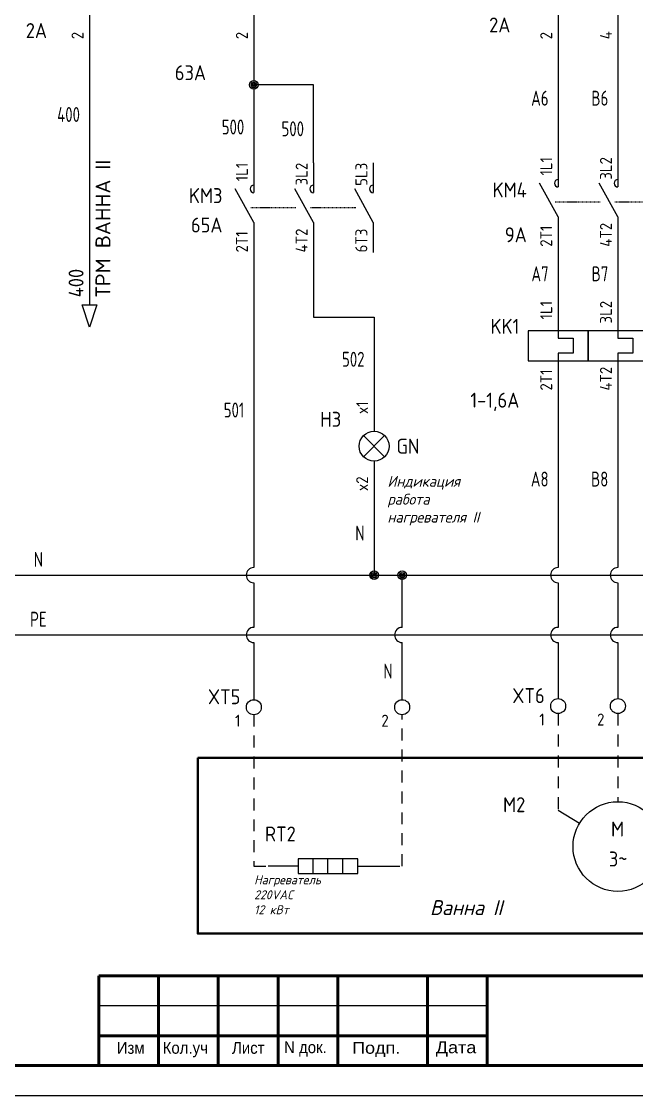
# Model space of a CAD drawing. Extents: x -319 to 3117, y -991 to 292.
# Drawn here: x 197 to 300, y -5 to 174.6 of the extents above; entities that cross this region are included whole.
import ezdxf
from ezdxf.enums import TextEntityAlignment as Align

# ---------------------------------------------------------------- set-up
doc = ezdxf.new("R2010")
doc.units = 0
for name, pattern in [('Caddy_Dash', [3.5, 2, -1.5]), ('Caddy_Solid', [0]), ('HIDDEN2', [0.1875, 0.125, -0.0625])]:
    doc.linetypes.add(name, pattern=pattern)
doc.layers.get('0').update_dxf_attribs({"lineweight": 15})
for name, color, linetype in [('100', 7, 'Continuous'), ('DESC', 94, 'Continuous'), ('DESCCHILD', 84, 'Continuous'), ('LINK', 9, 'HIDDEN2'), ('MISC', 7, 'Continuous'), ('SYMS', 7, 'Continuous'), ('TAGS', 7, 'Continuous'), ('TERMS', 7, 'Continuous'), ('WIRECOPY', 84, 'Continuous'), ('WIREFIXED', 84, 'Continuous'), ('WIRENO', 84, 'Continuous'), ('WIREREF', 255, 'Continuous'), ('WIRES', 7, 'Continuous')]:
    doc.layers.add(name, color=color, linetype=linetype)
doc.styles.add('Caddy_Vectorfont1n', font='arial.ttf', dxfattribs={"width": 1.1})
doc.styles.add('SIMPLEX', font='simplex')
doc.styles.get("Standard").update_dxf_attribs({"font": 'GOST_Common Italic_0.ttf'})
doc.styles.add('WD_IEC', font='ISOCP2.shx', dxfattribs={"width": 0.9, "height": 4})

# ---------------------------------------------------------------- blocks, each defined once
blk = doc.blocks.new('WD_WNH')
at = {"linetype": 'Continuous', "style": 'WD_IEC', "width": 0.8}
blk.add_attdef('WIRENO', text='', height=2.5, dxfattribs=at).set_placement((0, 0.75), align=Align.CENTER)
at = {"style": 'WD_IEC', "flags": 1}
for tag, p in [('W08USER', (0, 0.375)), ('W04USER', (0, 0.875)), ('W05USER', (0, 0.75)), ('W09USER', (0, 0.25)), ('W03USER', (0, 1)), ('W06USER', (0, 0.625)), ('W07USER', (0, 0.5)), ('W02USER', (0, 1.125)), ('W01USER', (0, 1.25)), ('W10USER', (0, 0.125))]:
    blk.add_attdef(tag, text='', height=0.08, dxfattribs=at).set_placement(p, align=Align.CENTER)
blk = doc.blocks.new('VMO14')
blk.add_line((20, 7.5), (7.5, 0))
blk.add_circle((0, 0), 7.5)
at = {"style": 'WD_IEC'}
for tag, p in [('INST', (-15.5, 12.75)), ('LOC', (-15.5, 9.25)), ('TAG1', (-15.5, 5.75)), ('DESC1', (-15.5, 1.5)), ('DESC2', (-15.5, -2)), ('DESC3', (-15.5, -5.5)), ('RATING1', (-15.5, -9)), ('RATING2', (-15.5, -12.5)), ('RATING3', (-15.5, -16))]:
    blk.add_attdef(tag, text='', height=2.5, dxfattribs=at).set_placement(p, align=Align.RIGHT)
blk.add_attdef('TERM02', (-0.81, 7.4), '', height=2, rotation=90, dxfattribs=at)
for tag, p in [('TERM04', (19, 10)), ('TERM01', (-7.47, 4.61)), ('TERM03', (9.66, 4.61))]:
    blk.add_attdef(tag, text='', height=2, rotation=90, dxfattribs=at).set_placement(p, align=Align.RIGHT)
at = {"style": 'WD_IEC', "flags": 1}
for tag, p, height in [('MFG', (22.75, 9), 1.5), ('X2TERM02', (0, 7.5), 0.32), ('X2TERM04', (20, 7.5), 0.32), ('CAT', (22.75, 6.5), 1.5), ('X0TERM01', (-6.4, 3.9), 0.32), ('X0TERM03', (6.4, 3.9), 0.32), ('X4LINK', (-7.5, 0), 0.32), ('X1LINK', (7.5, 0), 0.32), ('ASSYCODE', (1, -9), 1), ('FAMILY', (1, -10.5), 1), ('CATDESC', (1, -12), 1)]:
    blk.add_attdef(tag, p, '', height=height, dxfattribs=at)
at = {"style": 'WD_IEC'}
for tag, p in [('M', (-0.06, 1.67)), ('3~', (0.05, -3.33))]:
    blk.add_attdef(tag, text='', height=2.5, dxfattribs=at).set_placement(p, align=Align.CENTER)
at = {"lineweight": 15, "style": 'WD_IEC'}
blk.add_attdef('XREF', text='', height=2.5, dxfattribs=at).set_placement((-15.5, -19.5), align=Align.RIGHT)
blk = doc.blocks.new('VMS21P')
for p, q in [((0, 7.5), (0, 2.5)), ((0, -2.5), (-3.12, 3.12)), ((0, -2.5), (0, -7.5))]:
    blk.add_line(p, q)
blk.add_arc((0, 3.12), 0.625, 90, 270)
at = {"style": 'WD_IEC'}
for tag, p in [('INST', (-5.25, 6.75)), ('LOC', (-5.25, 3.75)), ('TAG2', (-5.25, 0.75)), ('XREF', (-5.25, -3.75)), ('DESC1', (-5.25, -6.75)), ('DESC2', (-5.25, -9.75)), ('DESC3', (-5.25, -12.75))]:
    blk.add_attdef(tag, text='', height=2.5, dxfattribs=at).set_placement(p, align=Align.RIGHT)
blk.add_attdef('TERM01', text='', height=2, rotation=90, dxfattribs=at).set_placement((-1, 7.5), align=Align.RIGHT)
at = {"style": 'WD_IEC', "flags": 1}
for tag, p, height in [('X2TERM01', (0, 7.5), 0.32), ('X4LINK', (-2.91, 0), 0.32), ('X1LINK', (-0.5, 0), 0.32), ('CONTACT', (4, -3.5), 1), ('FAMILY', (4, -5), 1), ('X8TERM02', (0, -7.5), 0.32)]:
    blk.add_attdef(tag, p, '', height=height, dxfattribs=at)
at = {"style": 'WD_IEC'}
blk.add_attdef('TERM02', (-1, -7.5), '', height=2, rotation=90, dxfattribs=at)
blk = doc.blocks.new('VCB1')
for p, q in [((0, 7.5), (0, 2.5)), ((0, -2.5), (-3.12, 3.12)), ((0.62, 1.88), (-0.62, 3.12)), ((-0.62, 1.88), (0.62, 3.12)), ((0, -2.5), (0, -7.5))]:
    blk.add_line(p, q)
at = {"style": 'WD_IEC'}
for tag, p in [('INST', (-8, 5.25)), ('LOC', (-8, 1.75)), ('TAG1', (-8, -1.75)), ('RATING1', (-8, -6.35)), ('DESC1', (-8, -14.35)), ('DESC2', (-8, -17.85)), ('DESC3', (-8, -21.35))]:
    blk.add_attdef(tag, text='', height=2.5, dxfattribs=at).set_placement(p, align=Align.RIGHT)
blk.add_attdef('TERM01', text='', height=2, rotation=90, dxfattribs=at).set_placement((-1, 7.5), align=Align.RIGHT)
at = {"style": 'WD_IEC', "flags": 1}
for tag, p, height in [('X2TERM01', (0, 7.5), 0.32), ('MFG', (2.75, 6.5), 1.5), ('CAT', (2.75, 4), 1.5), ('X4LINK', (-2, 0), 0.32), ('X1LINK', (-0.5, 0), 0.32), ('X8TERM02', (0, -7.5), 0.32), ('ASSYCODE', (1, -9), 1), ('FAMILY', (1, -10.5), 1), ('CATDESC', (1, -12), 1), ('CONTACT', (1, -13.5), 1), ('COMMON', (2.25, -14.75), 1)]:
    blk.add_attdef(tag, p, '', height=height, dxfattribs=at)
at = {"style": 'WD_IEC'}
blk.add_attdef('TERM02', (-1, -7.5), '', height=2, rotation=90, dxfattribs=at)
at = {"lineweight": 15, "style": 'WD_IEC'}
blk.add_attdef('XREF', text='', height=2.5, dxfattribs=at).set_placement((-8, -10.35), align=Align.RIGHT)
blk = doc.blocks.new('WDDOT')
for radius in [0.72, 0.449, 0.223]:
    blk.add_circle((0, 0), radius)
blk = doc.blocks.new('HRE1HT')
for p, q in [((-5, 0), (-10, 0)), ((-2.5, -1.25), (-2.5, 1.25)), ((0, -1.25), (0, 1.25)), ((2.5, -1.25), (2.5, 1.25)), ((5, 0), (10, 0))]:
    blk.add_line(p, q)
blk.add_lwpolyline([(5, 1.25), (-5, 1.25), (-5, -1.25), (5, -1.25)], close=True)
at = {"style": 'WD_IEC'}
for tag, p, height, flags in [('MFG', (7.42, 14.62), 1.5, 9), ('CAT', (7.42, 12.12), 1.5, 9), ('TERM01', (-10, 1), 2, 8), ('X2LINK', (0, 1.88), 0.32, 1), ('X4TERM01', (-10, 0), 0.32, 1), ('X1TERM02', (10, 0), 0.32, 1), ('X8LINK', (0, -1.88), 0.32, 1), ('ASSYCODE', (6, -2.75), 1, 1), ('FAMILY', (6, -4.25), 1, 1), ('CATDESC', (6, -5.75), 1, 1)]:
    blk.add_attdef(tag, p, '', height=height, dxfattribs=dict(at, flags=flags))
for tag, p in [('INST', (-7.5, 11.12)), ('LOC', (-7.5, 7.62)), ('TAG1', (-7.5, 4.12)), ('DESC1', (-7.5, -11.25)), ('DESC2', (-7.5, -14.75)), ('DESC3', (-7.5, -18.25))]:
    blk.add_attdef(tag, text='', height=2.5, dxfattribs=at).set_placement(p, align=Align.RIGHT)
for tag, p in [('RATING1', (7.42, 8.12)), ('RATING2', (7.42, 4.12))]:
    blk.add_attdef(tag, p, '', height=2.5, dxfattribs=at)
at = {"style": 'WD_IEC', "flags": 8}
blk.add_attdef('TERM02', text='', height=2, dxfattribs=at).set_placement((10, 1), align=Align.RIGHT)
at = {"lineweight": 15, "style": 'WD_IEC'}
blk.add_attdef('XREF', text='', height=2.5, dxfattribs=at).set_placement((-7.5, -7.5), align=Align.RIGHT)
blk = doc.blocks.new('VLT1G')
for p, q in [((0, 7.5), (0, 2.5)), ((-1.77, -1.77), (1.77, 1.77)), ((1.77, -1.77), (-1.77, 1.77)), ((0, -2.5), (0, -7.5))]:
    blk.add_line(p, q)
blk.add_circle((0, 0), 2.5)
at = {"style": 'WD_IEC'}
for tag, p in [('INST', (-5.5, 10.25)), ('LOC', (-5.5, 6.75)), ('TAG1', (-5.5, 3.25)), ('DESC1', (-5.5, -6.35)), ('DESC2', (-5.5, -9.85)), ('DESC3', (-5.5, -13.35))]:
    blk.add_attdef(tag, text='', height=2.5, dxfattribs=at).set_placement(p, align=Align.RIGHT)
blk.add_attdef('TERM01', text='', height=2, rotation=90, dxfattribs=at).set_placement((-1, 7.5), align=Align.RIGHT)
at = {"style": 'WD_IEC', "flags": 1}
for tag, p, height in [('X2TERM01', (0, 7.5), 0.32), ('X4LINK', (-3, 0), 0.32), ('X1LINK', (3, 0), 0.32), ('ASSYCODE', (1, -4), 1), ('FAMILY', (1, -5.5), 1), ('X8TERM02', (0, -7.5), 0.32), ('CATDESC', (1, -7), 1)]:
    blk.add_attdef(tag, p, '', height=height, dxfattribs=at)
at = {"style": 'WD_IEC', "flags": 9}
for tag, p in [('MFG', (-6, -0.25)), ('CAT', (-6, -2.75))]:
    blk.add_attdef(tag, text='', height=1.5, dxfattribs=at).set_placement(p, align=Align.RIGHT)
at = {"style": 'WD_IEC'}
blk.add_attdef('TERM02', (-1, -7.5), '', height=2, rotation=90, dxfattribs=at)
at = {"lineweight": 13, "style": 'WD_IEC'}
blk.add_attdef('COLOR', text='', height=2.5, dxfattribs=at).set_placement((3.75, 0), align=Align.MIDDLE_LEFT)
at = {"lineweight": 15, "style": 'WD_IEC'}
for tag, p in [('XREF', (-5.5, -18)), ('WDTAGALT', (-5.5, -21))]:
    blk.add_attdef(tag, text='', height=2.5, dxfattribs=at).set_placement(p, align=Align.RIGHT)
blk = doc.blocks.new('VT0002')
blk.add_circle((0, 0), 1.25)
at = {"style": 'WD_IEC', "flags": 1}
for tag, p, height in [('ASSYCODE', (2.75, 10.75), 1), ('CATDESC', (2.75, 9.25), 1), ('MFG', (2.75, 7.25), 1.5), ('CAT', (2.75, 4.75), 1.5), ('X2PIN01', (0, 2.25), 0.4), ('X2TERMDESC01', (0, 1.75), 0.4), ('X4TERM01', (-1.25, 0), 0.32), ('X4PIN01', (-1.25, 1), 0.4), ('X4TERMDESC01', (-1.25, 0.5), 0.4), ('X2TERM01', (0, 1.25), 0.32), ('X8PIN01', (0, -0.25), 0.4), ('X1TERM01', (1.25, 0), 0.32), ('X1PIN01', (1.25, 1), 0.4), ('X1TERMDESC01', (1.25, 0.5), 0.4), ('X8TERM01', (0, -1.25), 0.32), ('X8TERMDESC01', (0, -0.75), 0.4), ('LINKTERM', (0, -2), 0.4), ('STRIPSEQ', (0, -3), 0.4)]:
    blk.add_attdef(tag, p, '', height=height, dxfattribs=at)
at = {"style": 'WD_IEC'}
for tag, p in [('INST', (-2.25, 7.5)), ('LOC', (-2.25, 4))]:
    blk.add_attdef(tag, text='', height=2.5, dxfattribs=at).set_placement(p, align=Align.RIGHT)
at = {"style": 'WD_IEC', "flags": 8}
for tag, height, p in [('TAGSTRIP', 2.5, (-2.25, 0.5)), ('TERM01', 2, (-2.25, -3.25))]:
    blk.add_attdef(tag, text='', height=height, dxfattribs=at).set_placement(p, align=Align.RIGHT)
blk = doc.blocks.new('WD_WNV')
at = {"linetype": 'Continuous', "style": 'WD_IEC', "width": 0.8}
blk.add_attdef('WIRENO', text='', height=2.5, dxfattribs=at).set_placement((-1.6, 0), align=Align.MIDDLE_RIGHT)
at = {"style": 'WD_IEC', "flags": 1}
for tag, p in [('W08USER', (-1, 0.375)), ('W04USER', (-1, 0.875)), ('W05USER', (-1, 0.75)), ('W09USER', (-1, 0.25)), ('W03USER', (-1, 1)), ('W06USER', (-1, 0.625)), ('W07USER', (-1, 0.5)), ('W02USER', (-1, 1.125)), ('W01USER', (-1, 1.25)), ('W10USER', (-1, 0.125))]:
    blk.add_attdef(tag, text='', height=0.08, dxfattribs=at).set_placement(p, align=Align.CENTER)
blk = doc.blocks.new('HA1S4')
blk.add_lwpolyline([(0, -3.75), (-1.25, 0), (1.25, 0)], close=True)
at = {"style": 'WD_IEC', "flags": 8}
blk.add_attdef('WIRENO', (-1, 1.25), '', height=2.5, rotation=90, dxfattribs=at)
at = {"style": 'WD_IEC'}
blk.add_attdef('DESC1', text='', height=2.5, rotation=90, dxfattribs=at).set_placement((1, 1.25), align=Align.TOP_LEFT)
at = {"style": 'WD_IEC', "flags": 1}
blk.add_attdef('X2TERM01', (0, 0), '', height=0.32, dxfattribs=at)
blk.add_attdef('SIGCODE', text='', height=1, dxfattribs=at).set_placement((-2.5, -3.2), align=Align.RIGHT)
at = {"style": 'WD_IEC'}
blk.add_attdef('XREF', text='', height=2.5, rotation=90, dxfattribs=at).set_placement((0, -5), align=Align.MIDDLE_RIGHT)
blk = doc.blocks.new('VOL1')
for p, q in [((0, 7.5), (0, 1.25)), ((-5, 2.5), (-5, -2.5)), ((5, 2.5), (-5, 2.5)), ((5, -2.5), (5, 2.5)), ((0, 1.25), (2.5, 1.25)), ((2.5, 1.25), (2.5, -1.25)), ((0, -1.25), (0, -7.5)), ((2.5, -1.25), (0, -1.25)), ((-5, -2.5), (5, -2.5))]:
    blk.add_line(p, q)
at = {"style": 'WD_IEC'}
for tag, p in [('INST', (-6.5, 9)), ('LOC', (-6.5, 5.5)), ('TAG1', (-6.5, 2)), ('RATING1', (-6.5, -2.5)), ('XREF', (-6.5, -6.5)), ('DESC1', (-6.5, -10.35)), ('DESC2', (-6.5, -13.85)), ('DESC3', (-6.5, -17.35))]:
    blk.add_attdef(tag, text='', height=2.5, dxfattribs=at).set_placement(p, align=Align.RIGHT)
blk.add_attdef('TERM01', text='', height=2, rotation=90, dxfattribs=at).set_placement((-1, 7.5), align=Align.RIGHT)
at = {"style": 'WD_IEC', "flags": 1}
for tag, p, height in [('X2TERM01', (0, 7.5), 0.32), ('MFG', (2.75, 6.5), 1.5), ('CAT', (2.75, 4), 1.5), ('X4LINK', (-5, 0), 0.32), ('X1LINK', (5, 0), 0.32), ('ASSYCODE', (1, -4), 1), ('FAMILY', (1, -5.5), 1), ('X8TERM02', (0, -7.5), 0.32), ('CATDESC', (1, -7), 1)]:
    blk.add_attdef(tag, p, '', height=height, dxfattribs=at)
at = {"style": 'WD_IEC'}
blk.add_attdef('TERM02', (-1, -7.5), '', height=2, rotation=90, dxfattribs=at)
blk = doc.blocks.new('VOL2')
for p, q in [((0, 7.5), (0, 1.25)), ((-5, 2.5), (-5, -2.5)), ((5, 2.5), (-5, 2.5)), ((5, -2.5), (5, 2.5)), ((0, 1.25), (2.5, 1.25)), ((2.5, 1.25), (2.5, -1.25)), ((0, -1.25), (0, -7.5)), ((2.5, -1.25), (0, -1.25)), ((-5, -2.5), (5, -2.5))]:
    blk.add_line(p, q)
at = {"style": 'WD_IEC'}
for tag, p in [('INST', (-6.5, 9)), ('LOC', (-6.5, 5.5)), ('TAG2', (-6.5, 2)), ('RATING1', (-6.5, -2.5)), ('XREF', (-6.5, -6.5)), ('DESC1', (-6.5, -10.35)), ('DESC2', (-6.5, -13.85)), ('DESC3', (-6.5, -17.35))]:
    blk.add_attdef(tag, text='', height=2.5, dxfattribs=at).set_placement(p, align=Align.RIGHT)
blk.add_attdef('TERM01', text='', height=2, rotation=90, dxfattribs=at).set_placement((-1, 7.5), align=Align.RIGHT)
at = {"style": 'WD_IEC', "flags": 1}
for tag, p, height in [('X2TERM01', (0, 7.5), 0.32), ('X4LINK', (-5, 0), 0.32), ('X1LINK', (5, 0), 0.32), ('FAMILY', (1, -5.5), 1), ('X8TERM02', (0, -7.5), 0.32)]:
    blk.add_attdef(tag, p, '', height=height, dxfattribs=at)
at = {"style": 'WD_IEC'}
blk.add_attdef('TERM02', (-1, -7.5), '', height=2, rotation=90, dxfattribs=at)
blk = doc.blocks.new('VCB2')
for p, q in [((0, 7.5), (0, 2.5)), ((0, -2.5), (-3.12, 3.12)), ((0.62, 1.88), (-0.62, 3.12)), ((-0.62, 1.88), (0.62, 3.12)), ((0, -2.5), (0, -7.5))]:
    blk.add_line(p, q)
at = {"style": 'WD_IEC'}
blk.add_attdef('TERM01', text='', height=2, rotation=90, dxfattribs=at).set_placement((-1, 7.5), align=Align.RIGHT)
at = {"style": 'WD_IEC', "flags": 1}
for tag, p, height in [('X2TERM01', (0, 7.5), 0.32), ('X4LINK', (-2.5, 0), 0.32), ('X1LINK', (-0.5, 0), 0.32), ('X8TERM02', (0, -7.5), 0.32), ('FAMILY', (1, -10.5), 1), ('CONTACT', (1, -13.5), 1)]:
    blk.add_attdef(tag, p, '', height=height, dxfattribs=at)
at = {"style": 'WD_IEC'}
for tag, p in [('INST', (-8, 2.65)), ('LOC', (-8, -0.35)), ('TAG2', (-8, -3.35)), ('DESC1', (-8, -13.35)), ('DESC2', (-8, -16.35)), ('DESC3', (-8, -19.35))]:
    blk.add_attdef(tag, text='', height=2.5, dxfattribs=at).set_placement(p, align=Align.RIGHT)
blk.add_attdef('TERM02', (-1, -7.5), '', height=2, rotation=90, dxfattribs=at)
at = {"style": 'WD_IEC', "flags": 1}
blk.add_attdef('RATING1', text='', height=2.5, dxfattribs=at).set_placement((-8, -6.35), align=Align.RIGHT)
at = {"lineweight": 15, "style": 'WD_IEC'}
blk.add_attdef('XREF', text='', height=2.5, dxfattribs=at).set_placement((-8, -10.35), align=Align.RIGHT)
blk = doc.blocks.new('WD_WCV')
at = {"linetype": 'Continuous', "style": 'WD_IEC', "width": 0.8}
blk.add_attdef('WIRECOPY', text='', height=2.5, dxfattribs=at).set_placement((-1.6, 0), align=Align.MIDDLE_RIGHT)

msp = doc.modelspace()

# ---------------------------------------------------------------- linework, layer by layer
at = {"linetype": 'Caddy_Dash'}
for p, q in [((235.944, 58.681), (235.944, 33.352)), ((286.888, 58.867), (286.888, 42.727)), ((296.888, 58.867), (296.888, 44.131))]:
    msp.add_line(p, q, dxfattribs=at)
at = {"color": 150, "linetype": 'Caddy_Dash'}
msp.add_line((260.773, 33.352), (260.773, 58.681), dxfattribs=at)
at = {"layer": '100', "linetype": 'Caddy_Solid', "lineweight": 50}
for p, q in [((210, 15), (395, 15)), ((210, 0), (210, 15)), ((220, 0), (220, 15)), ((230, 0), (230, 15)), ((240, 0), (240, 15)), ((250, 0), (250, 15)), ((265, 0), (265, 15)), ((275, 0), (275, 15)), ((210, 5), (275, 5)), ((395, 0), (-12, 0))]:
    msp.add_line(p, q, dxfattribs=at)
at = {"layer": '100', "linetype": 'Caddy_Solid', "lineweight": 25}
msp.add_line((275, 10), (210, 10), dxfattribs=at)
at = {"layer": 'LINK'}
for points in [[(286.388, 144.428), (293.975, 144.428)], [(296.388, 144.428), (303.975, 144.428)], [(235.444, 143.476), (243.031, 143.476)], [(245.444, 143.476), (253.031, 143.476)], [(291.888, 120.373), (291.888, 120.373)]]:
    msp.add_lwpolyline(points, dxfattribs=at)
at = {"layer": 'SYMS'}
msp.add_lwpolyline([(-20, -5), (400, -5), (400, 292), (-20, 292)], close=True, dxfattribs=at)
at = {"layer": 'SYMS', "lineweight": 40}
msp.add_lwpolyline([(226.558, 51.491), (324.531, 51.491), (324.531, 22.066), (226.558, 22.066)], close=True, dxfattribs=at)
at = {"layer": 'WIRES'}
for p, q in [((208.435, 171.627), (208.435, 127.221)), ((235.944, 171.627), (235.944, 150.976)), ((286.888, 171.612), (286.888, 151.928)), ((296.888, 171.612), (296.888, 151.928)), ((245.944, 163.994), (235.944, 163.994)), ((245.944, 150.976), (245.944, 163.994)), ((208.435, 144.034), (208.435, 136.574)), ((286.888, 136.928), (286.888, 127.873)), ((296.888, 136.928), (296.888, 127.873)), ((235.944, 135.976), (235.944, 83.277)), ((245.944, 135.976), (245.944, 125.144)), ((245.944, 125.144), (256.075, 125.144)), ((256.075, 125.144), (256.075, 111.075)), ((286.888, 112.873), (286.888, 83.277)), ((296.888, 112.873), (296.888, 83.277)), ((235.944, 80.737), (235.944, 73.277)), ((286.888, 80.737), (286.888, 73.277)), ((296.888, 80.737), (296.888, 73.277)), ((235.944, 70.737), (235.944, 61.181)), ((286.888, 70.737), (286.888, 61.367)), ((296.888, 70.737), (296.888, 61.367)), ((286.888, 42.727), (290.484, 40.535))]:
    msp.add_line(p, q, dxfattribs=at)
at = {"layer": 'WIRES', "color": 150}
for p, q in [((256.075, 96.075), (256.075, 82.007)), ((17.308, 82.007), (382.336, 82.007)), ((260.773, 73.277), (260.773, 82.007)), ((260.773, 61.181), (260.773, 70.737))]:
    msp.add_line(p, q, dxfattribs=at)
at = {"layer": 'WIRES', "color": 82}
msp.add_line((17.308, 72.007), (382.336, 72.007), dxfattribs=at)
at = {"layer": 'WIRES', "linetype": 'Caddy_Dash'}
msp.add_line((235.944, 33.352), (238.359, 33.352), dxfattribs=at)
at = {"layer": 'WIRES', "color": 150, "linetype": 'Caddy_Dash'}
msp.add_line((258.359, 33.352), (260.773, 33.352), dxfattribs=at)
at = {"layer": 'WIRES'}
for centre in [(235.944, 82.007), (286.888, 82.007), (296.888, 82.007), (235.944, 72.007), (286.888, 72.007), (296.888, 72.007)]:
    msp.add_arc(centre, 1.27, 90, 270, dxfattribs=at)
at = {"layer": 'WIRES', "color": 150}
msp.add_arc((260.773, 72.007), 1.27, 90, 270, dxfattribs=at)

# ---------------------------------------------------------------- block references
at = {"layer": 'SYMS'}
ref = msp.add_blockref('VCB1', (208.435, 179.127), dxfattribs=at)
ref.add_attrib('TERM02', '2', (207.435, 171.627), dxfattribs={"layer": 'TERMS', "height": 2, "rotation": 90, "style": 'WD_IEC'})
ref.add_attrib('TERM01', '1', dxfattribs={"layer": 'TERMS', "height": 2, "rotation": 90, "style": 'WD_IEC'}).set_placement((207.435, 186.627), align=Align.RIGHT)
ref.add_attrib('DESC1', '2A', dxfattribs={"layer": 'DESC', "height": 2.5, "style": 'WD_IEC'}).set_placement((201.316, 171.825), align=Align.RIGHT)
ref.add_attrib('TAG1', 'QF5', dxfattribs={"layer": 'TAGS', "height": 2.5, "style": 'WD_IEC'}).set_placement((200.435, 177.377), align=Align.RIGHT)
ref = msp.add_blockref('VCB1', (235.944, 179.127), dxfattribs=at)
ref.add_attrib('TERM02', '2', (234.944, 171.627), dxfattribs={"layer": 'TERMS', "height": 2, "rotation": 90, "style": 'WD_IEC'})
ref.add_attrib('TERM01', '1', dxfattribs={"layer": 'TERMS', "height": 2, "rotation": 90, "style": 'WD_IEC'}).set_placement((234.944, 186.627), align=Align.RIGHT)
ref.add_attrib('DESC1', '63A', dxfattribs={"layer": 'DESC', "height": 2.5, "style": 'WD_IEC'}).set_placement((227.944, 164.777), align=Align.RIGHT)
ref.add_attrib('TAG1', 'QF6', dxfattribs={"layer": 'TAGS', "height": 2.5, "style": 'WD_IEC'}).set_placement((227.944, 177.377), align=Align.RIGHT)
ref = msp.add_blockref('VCB1', (286.888, 179.112), dxfattribs=at)
ref.add_attrib('TERM02', '2', (285.888, 171.612), dxfattribs={"layer": 'TERMS', "height": 2, "rotation": 90, "style": 'WD_IEC'})
ref.add_attrib('TERM01', '1', dxfattribs={"layer": 'TERMS', "height": 2, "rotation": 90, "style": 'WD_IEC'}).set_placement((285.888, 186.612), align=Align.RIGHT)
ref.add_attrib('DESC1', '2A', dxfattribs={"layer": 'DESC', "height": 2.5, "style": 'WD_IEC'}).set_placement((278.888, 172.762), align=Align.RIGHT)
ref.add_attrib('TAG1', 'QF7', dxfattribs={"layer": 'TAGS', "height": 2.5, "style": 'WD_IEC'}).set_placement((278.888, 177.362), align=Align.RIGHT)
ref = msp.add_blockref('VCB2', (296.888, 179.112), dxfattribs=at)
ref.add_attrib('TERM02', '4', (295.888, 171.612), dxfattribs={"layer": 'TERMS', "height": 2, "rotation": 90, "style": 'WD_IEC'})
ref.add_attrib('TERM01', '3', dxfattribs={"layer": 'TERMS', "height": 2, "rotation": 90, "style": 'WD_IEC'}).set_placement((295.888, 186.612), align=Align.RIGHT)
for p in [(235.944, 163.994), (256.075, 82.007), (260.773, 82.007)]:
    msp.add_blockref('WDDOT', p, dxfattribs=at)
ref = msp.add_blockref('HA1S4', (208.435, 127.221), dxfattribs=at)
ref.add_attrib('DESC1', 'ТРМ ВАННА II', dxfattribs={"layer": 'DESC', "height": 2.5, "rotation": 90, "style": 'SIMPLEX'}).set_placement((209.435, 128.471), align=Align.TOP_LEFT)
ref.add_attrib('WIRENO', '400', (207.435, 128.471), dxfattribs={"layer": 'WIREREF', "height": 2.5, "rotation": 90, "style": 'WD_IEC', "flags": 8})
ref = msp.add_blockref('VMS21P', (235.944, 143.476), dxfattribs=at)
ref.add_attrib('TERM02', '2T1', (234.944, 135.976), dxfattribs={"layer": 'TERMS', "height": 2, "rotation": 90, "style": 'WD_IEC'})
ref.add_attrib('TERM01', '1L1', dxfattribs={"layer": 'TERMS', "height": 2, "rotation": 90, "style": 'WD_IEC'}).set_placement((234.944, 150.976), align=Align.RIGHT)
ref.add_attrib('DESC1', '65A', dxfattribs={"layer": 'DESCCHILD', "height": 2.5, "style": 'WD_IEC'}).set_placement((230.694, 139.312), align=Align.RIGHT)
ref.add_attrib('TAG2', 'KM3', dxfattribs={"layer": 'TAGS', "height": 2.5, "style": 'WD_IEC'}).set_placement((230.694, 144.226), align=Align.RIGHT)
ref = msp.add_blockref('VMS21P', (245.944, 143.476), dxfattribs=at)
ref.add_attrib('TERM02', '4T2', (244.944, 135.976), dxfattribs={"layer": 'TERMS', "height": 2, "rotation": 90, "style": 'WD_IEC'})
ref.add_attrib('TERM01', '3L2', dxfattribs={"layer": 'TERMS', "height": 2, "rotation": 90, "style": 'WD_IEC'}).set_placement((244.944, 150.976), align=Align.RIGHT)
ref = msp.add_blockref('VMS21P', (255.944, 143.476), dxfattribs=at)
ref.add_attrib('TERM02', '6T3', (254.944, 135.976), dxfattribs={"layer": 'TERMS', "height": 2, "rotation": 90, "style": 'WD_IEC'})
ref.add_attrib('TERM01', '5L3', dxfattribs={"layer": 'TERMS', "height": 2, "rotation": 90, "style": 'WD_IEC'}).set_placement((254.944, 150.976), align=Align.RIGHT)
ref = msp.add_blockref('VMS21P', (286.888, 144.428), dxfattribs=at)
ref.add_attrib('TERM02', '2T1', (285.888, 136.928), dxfattribs={"layer": 'TERMS', "height": 2, "rotation": 90, "style": 'WD_IEC'})
ref.add_attrib('TERM01', '1L1', dxfattribs={"layer": 'TERMS', "height": 2, "rotation": 90, "style": 'WD_IEC'}).set_placement((285.888, 151.928), align=Align.RIGHT)
ref.add_attrib('DESC1', '9A', dxfattribs={"layer": 'DESCCHILD', "height": 2.5, "style": 'WD_IEC'}).set_placement((281.638, 137.678), align=Align.RIGHT)
ref.add_attrib('TAG2', 'KM4', dxfattribs={"layer": 'TAGS', "height": 2.5, "style": 'WD_IEC'}).set_placement((281.638, 145.178), align=Align.RIGHT)
ref = msp.add_blockref('VMS21P', (296.888, 144.428), dxfattribs=at)
ref.add_attrib('TERM02', '4T2', (295.888, 136.928), dxfattribs={"layer": 'TERMS', "height": 2, "rotation": 90, "style": 'WD_IEC'})
ref.add_attrib('TERM01', '3L2', dxfattribs={"layer": 'TERMS', "height": 2, "rotation": 90, "style": 'WD_IEC'}).set_placement((295.888, 151.928), align=Align.RIGHT)
ref = msp.add_blockref('VOL1', (286.888, 120.373), dxfattribs=at)
ref.add_attrib('TERM02', '2T1', (285.888, 112.873), dxfattribs={"layer": 'TERMS', "height": 2, "rotation": 90, "style": 'WD_IEC'})
ref.add_attrib('TERM01', '1L1', dxfattribs={"layer": 'TERMS', "height": 2, "rotation": 90, "style": 'WD_IEC'}).set_placement((285.888, 127.873), align=Align.RIGHT)
ref.add_attrib('DESC1', '1-1,6A', dxfattribs={"layer": 'DESC', "height": 2.5, "style": 'WD_IEC'}).set_placement((280.388, 110.023), align=Align.RIGHT)
ref.add_attrib('TAG1', 'KK1', dxfattribs={"layer": 'TAGS', "height": 2.5, "style": 'WD_IEC'}).set_placement((280.388, 122.373), align=Align.RIGHT)
ref = msp.add_blockref('VOL2', (296.888, 120.373), dxfattribs=at)
ref.add_attrib('TERM02', '4T2', (295.888, 112.873), dxfattribs={"layer": 'TERMS', "height": 2, "rotation": 90, "style": 'WD_IEC'})
ref.add_attrib('TERM01', '3L2', dxfattribs={"layer": 'TERMS', "height": 2, "rotation": 90, "style": 'WD_IEC'}).set_placement((295.888, 127.873), align=Align.RIGHT)
ref = msp.add_blockref('VLT1G', (256.075, 103.575), dxfattribs=at)
ref.add_attrib('TERM02', 'x2', (255.075, 96.075), dxfattribs={"layer": 'TERMS', "height": 2, "rotation": 90, "style": 'WD_IEC'})
ref.add_attrib('TERM01', 'x1', dxfattribs={"layer": 'TERMS', "height": 2, "rotation": 90, "style": 'WD_IEC'}).set_placement((255.075, 111.075), align=Align.RIGHT)
ref.add_attrib('COLOR', 'GN', dxfattribs={"layer": 'MISC', "lineweight": 13, "height": 2.5, "style": 'WD_IEC'}).set_placement((259.825, 103.575), align=Align.MIDDLE_LEFT)
ref.add_attrib('TAG1', 'H3', dxfattribs={"layer": 'TAGS', "height": 2.5, "style": 'WD_IEC'}).set_placement((250.575, 106.825), align=Align.RIGHT)
ref = msp.add_blockref('VT0002', (235.944, 59.931), dxfattribs=at)
ref.add_attrib('TAGSTRIP', 'XT5', dxfattribs={"layer": 'TAGS', "height": 2.5, "style": 'WD_IEC', "flags": 8}).set_placement((233.694, 60.431), align=Align.RIGHT)
ref.add_attrib('TERM01', '1', dxfattribs={"layer": 'TERMS', "height": 2, "style": 'WD_IEC', "flags": 8}).set_placement((233.694, 56.681), align=Align.RIGHT)
ref = msp.add_blockref('VT0002', (286.888, 60.117), dxfattribs=at)
ref.add_attrib('TAGSTRIP', 'XT6', dxfattribs={"layer": 'TAGS', "height": 2.5, "style": 'WD_IEC', "flags": 8}).set_placement((284.638, 60.617), align=Align.RIGHT)
ref.add_attrib('TERM01', '1', dxfattribs={"layer": 'TERMS', "height": 2, "style": 'WD_IEC', "flags": 8}).set_placement((284.638, 56.867), align=Align.RIGHT)
ref = msp.add_blockref('VT0002', (260.773, 59.931), dxfattribs=at)
ref.add_attrib('TERM01', '2', dxfattribs={"layer": 'TERMS', "height": 2, "style": 'WD_IEC', "flags": 8}).set_placement((258.523, 56.681), align=Align.RIGHT)
ref = msp.add_blockref('VT0002', (296.888, 60.117), dxfattribs=at)
ref.add_attrib('TERM01', '2', dxfattribs={"layer": 'TERMS', "height": 2, "style": 'WD_IEC', "flags": 8}).set_placement((294.638, 56.867), align=Align.RIGHT)
ref = msp.add_blockref('VMO14', (296.888, 36.631), dxfattribs=at)
ref.add_attrib('M', 'M', dxfattribs={"layer": 'MISC', "height": 2.5, "style": 'WD_IEC'}).set_placement((296.829, 38.299), align=Align.CENTER)
ref.add_attrib('3~', '3~', dxfattribs={"layer": 'MISC', "height": 2.5, "style": 'WD_IEC'}).set_placement((296.933, 33.299), align=Align.CENTER)
ref.add_attrib('TAG1', 'M2', dxfattribs={"layer": 'TAGS', "height": 2.5, "style": 'WD_IEC'}).set_placement((281.388, 42.381), align=Align.RIGHT)
ref = msp.add_blockref('HRE1HT', (248.359, 33.352), dxfattribs=at)
ref.add_attrib('TAG1', 'RT2', dxfattribs={"layer": 'TAGS', "height": 2.5, "style": 'WD_IEC'}).set_placement((242.968, 37.477), align=Align.RIGHT)
at = {"layer": 'WIRECOPY'}
ref = msp.add_blockref('WD_WCV', (245.944, 156.65), dxfattribs=at)
ref.add_attrib('WIRECOPY', '500', dxfattribs={"linetype": 'Continuous', "height": 2.5, "style": 'WD_IEC', "width": 0.8}).set_placement((244.344, 156.65), align=Align.MIDDLE_RIGHT)
ref = msp.add_blockref('WD_WCV', (256.075, 89.041), dxfattribs=at)
ref.add_attrib('WIRECOPY', 'N', dxfattribs={"linetype": 'Continuous', "height": 2.5, "style": 'WD_IEC', "width": 0.8}).set_placement((254.475, 89.041), align=Align.MIDDLE_RIGHT)
ref = msp.add_blockref('WD_WCV', (260.773, 65.959), dxfattribs=at)
ref.add_attrib('WIRECOPY', 'N', dxfattribs={"linetype": 'Continuous', "height": 2.5, "style": 'WD_IEC', "width": 0.8}).set_placement((259.173, 65.959), align=Align.MIDDLE_RIGHT)
at = {"layer": 'WIREFIXED'}
ref = msp.add_blockref('WD_WNV', (286.888, 161.77), dxfattribs=at)
ref.add_attrib('WIRENOF', 'A6', dxfattribs={"linetype": 'Continuous', "height": 2.5, "style": 'WD_IEC', "width": 0.8}).set_placement((285.288, 161.77), align=Align.MIDDLE_RIGHT)
ref = msp.add_blockref('WD_WNV', (296.888, 161.77), dxfattribs=at)
ref.add_attrib('WIRENOF', 'B6', dxfattribs={"linetype": 'Continuous', "height": 2.5, "style": 'WD_IEC', "width": 0.8}).set_placement((295.288, 161.77), align=Align.MIDDLE_RIGHT)
ref = msp.add_blockref('WD_WNV', (208.435, 159.042), dxfattribs=at)
ref.add_attrib('WIRENOF', '400', dxfattribs={"linetype": 'Continuous', "height": 2.5, "style": 'WD_IEC', "width": 0.8}).set_placement((206.835, 159.042), align=Align.MIDDLE_RIGHT)
ref = msp.add_blockref('WD_WNV', (235.944, 161.301), dxfattribs=at)
ref.add_attrib('WIRENOF', '500', dxfattribs={"linetype": 'Continuous', "height": 2.5, "style": 'WD_IEC', "width": 0.8}).set_placement((234.344, 156.955), align=Align.MIDDLE_RIGHT)
ref = msp.add_blockref('WD_WNV', (286.888, 132.401), dxfattribs=at)
ref.add_attrib('WIRENOF', 'A7', dxfattribs={"linetype": 'Continuous', "height": 2.5, "style": 'WD_IEC', "width": 0.8}).set_placement((285.288, 132.401), align=Align.MIDDLE_RIGHT)
ref = msp.add_blockref('WD_WNV', (296.888, 132.401), dxfattribs=at)
ref.add_attrib('WIRENOF', 'B7', dxfattribs={"linetype": 'Continuous', "height": 2.5, "style": 'WD_IEC', "width": 0.8}).set_placement((295.288, 132.401), align=Align.MIDDLE_RIGHT)
ref = msp.add_blockref('WD_WNV', (256.075, 118.109), dxfattribs=at)
ref.add_attrib('WIRENOF', '502', dxfattribs={"linetype": 'Continuous', "height": 2.5, "style": 'WD_IEC', "width": 0.8}).set_placement((254.475, 118.109), align=Align.MIDDLE_RIGHT)
ref = msp.add_blockref('WD_WNV', (235.944, 109.626), dxfattribs=at)
ref.add_attrib('WIRENOF', '501', dxfattribs={"linetype": 'Continuous', "height": 2.5, "style": 'WD_IEC', "width": 0.8}).set_placement((234.344, 109.626), align=Align.MIDDLE_RIGHT)
ref = msp.add_blockref('WD_WNV', (286.888, 98.075), dxfattribs=at)
ref.add_attrib('WIRENOF', 'A8', dxfattribs={"linetype": 'Continuous', "height": 2.5, "style": 'WD_IEC', "width": 0.8}).set_placement((285.288, 98.075), align=Align.MIDDLE_RIGHT)
ref = msp.add_blockref('WD_WNV', (296.888, 98.075), dxfattribs=at)
ref.add_attrib('WIRENOF', 'B8', dxfattribs={"linetype": 'Continuous', "height": 2.5, "style": 'WD_IEC', "width": 0.8}).set_placement((295.288, 98.075), align=Align.MIDDLE_RIGHT)
at = {"layer": 'WIRENO'}
ref = msp.add_blockref('WD_WNH', (199.822, 82.007), dxfattribs=at)
ref.add_attrib('WIRENO', 'N', dxfattribs={"linetype": 'Continuous', "height": 2.5, "style": 'WD_IEC', "width": 0.8}).set_placement((199.877, 83.389), align=Align.CENTER)
ref = msp.add_blockref('WD_WNH', (199.822, 72.007), dxfattribs=at)
ref.add_attrib('WIRENO', 'PE', dxfattribs={"linetype": 'Continuous', "height": 2.5, "style": 'WD_IEC', "width": 0.8}).set_placement((199.877, 73.389), align=Align.CENTER)

# ---------------------------------------------------------------- texts
at = {"layer": '100', "lineweight": 25, "style": 'Caddy_Vectorfont1n'}
for s, width, p in [('Изм', 0.913, (212.987, 1.973)), ('Кол.уч', 0.913, (220.685, 1.988)), ('Лист', 0.913, (232.287, 1.973)), ('N док.', 0.913, (241.005, 2.083)), ('Подп.', 1.1, (252.387, 1.986)), ('Дата', 1.1, (266.403, 2.078))]:
    msp.add_text(s, height=1.965, dxfattribs=dict(at, width=width)).set_placement(p)
at = {"layer": 'SYMS', "attachment_point": 1}
for s, width, heights, insert, char_height in [('Индикация\\Pработа \\Pнагревателя II', 42.83195, [14.084], (258.315, 98.609), 1.8), ('Нагреватель\\P220VAC\\P12 кВт', 31.44283, [14.97], (235.993, 31.812), 1.5), ('Ванна II', 31.316, [3.054], (265.429, 27.675), 2.5)]:
    msp.add_mtext_dynamic_manual_height_columns(s, width=width, gutter_width=12.5, heights=heights, dxfattribs=dict(at, insert=insert, char_height=char_height))

doc.saveas('drawing.dxf')
